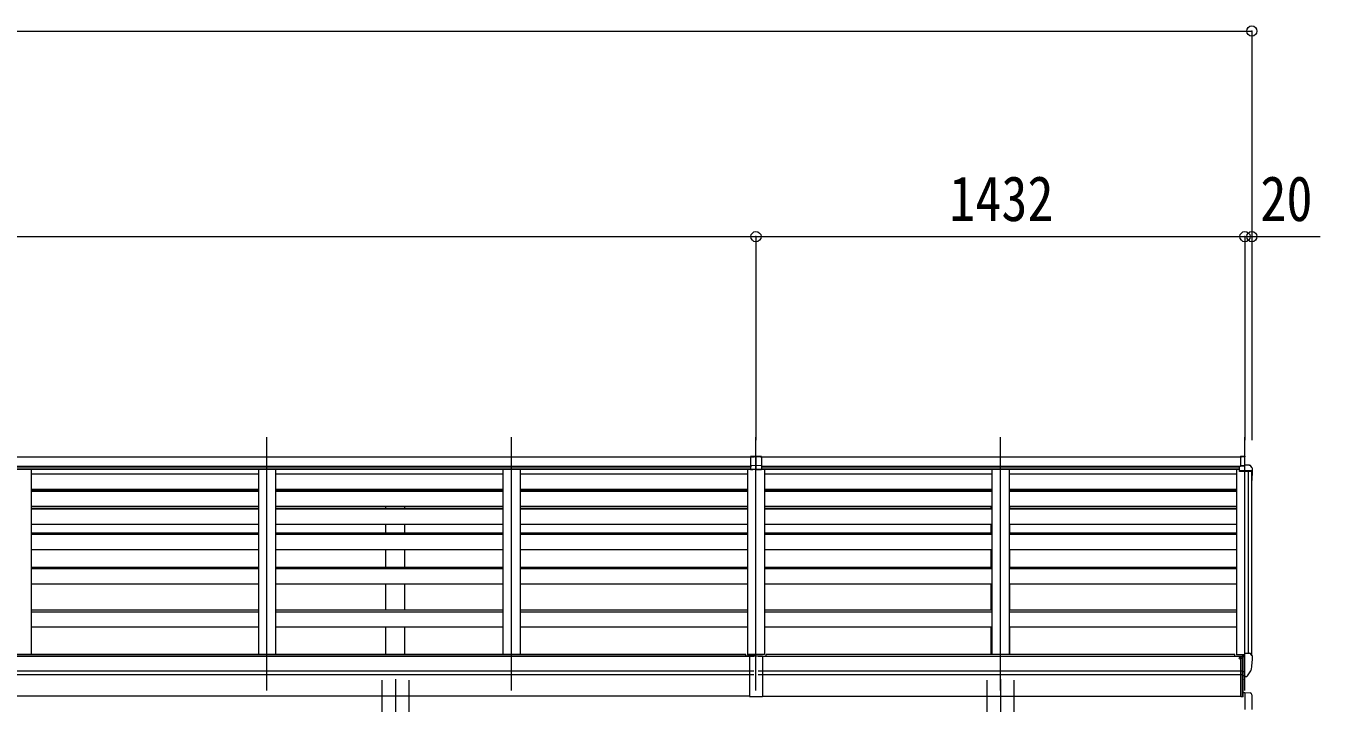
# Model space of a CAD drawing. Units: millimetres at full size. Extents: x -8385 to 8479, y -5853 to 5787.
# Drawn here: x -4263 to -473, y 1093 to 3075 of the extents above; entities that cross this region are included whole.
import ezdxf
from ezdxf.enums import TextEntityAlignment as Align

# ---------------------------------------------------------------- set-up
doc = ezdxf.new("R2010")
doc.units = ezdxf.units.MM
doc.header["$LTSCALE"] = 30
doc.header["$PDMODE"] = 32
doc.header["$PDSIZE"] = 30
for name, color, linetype, lineweight in [('0-1_本体', 4, 'Continuous', 9), ('0-2_部品', 7, 'Continuous', 9), ('0-8_PARTS2', 2, 'Continuous', 9), ('0-A_寸法', 6, 'Continuous', 9)]:
    doc.layers.add(name, color=color, linetype=linetype, lineweight=lineweight)
doc.styles.add('ＭＳ ゴシック', font='')
doc.styles.get('ＭＳ ゴシック').set_extended_font_data('MS Gothic')

msp = doc.modelspace()

# ---------------------------------------------------------------- linework, layer by layer
at = {"layer": '0-1_本体'}
for p, q in [((-7123.78, 1813.56), (-2138.78, 1813.56)), ((-7123.78, 1786.45), (-2138.78, 1786.45)), ((-7120.78, 1784.18), (-2141.78, 1784.18)), ((-2108.78, 1813.56), (-706.78, 1813.56)), ((-2108.78, 1786.45), (-706.78, 1786.45)), ((-2108.78, 1784.18), (-709.78, 1784.18)), ((-7120.78, 1778.54), (-2141.78, 1778.54)), ((-7120.78, 1777.64), (-2141.78, 1777.64)), ((-4248.28, 1777.64), (-4248.28, 1235.13)), ((-3582.28, 1762.19), (-4248.28, 1762.19)), ((-3582.28, 1777.64), (-3582.28, 1235.13)), ((-3532.28, 1777.64), (-3532.28, 1235.13)), ((-2866.28, 1762.19), (-3532.28, 1762.19)), ((-2866.28, 1777.64), (-2866.28, 1235.13)), ((-2816.28, 1777.64), (-2816.28, 1235.13)), ((-2150.28, 1762.19), (-2816.28, 1762.19)), ((-2150.28, 1777.64), (-2150.28, 1233.47)), ((-2108.78, 1778.54), (-709.78, 1778.54)), ((-2108.78, 1777.64), (-709.78, 1777.64)), ((-2100.28, 1777.64), (-2100.28, 1235.21)), ((-1434.28, 1762.19), (-2100.28, 1762.19)), ((-1434.28, 1777.64), (-1434.28, 1235.13)), ((-1384.28, 1777.64), (-1384.28, 1235.13)), ((-718.28, 1762.19), (-1384.28, 1762.19)), ((-718.28, 1777.64), (-718.28, 1233.47)), ((-682.98, 1238.61), (-682.98, 1770.66)), ((-673.28, 1232.06), (-673.28, 1770.03)), ((-3582.28, 1717.66), (-4248.28, 1717.66)), ((-3582.28, 1715.66), (-4248.28, 1715.66)), ((-4248.28, 1712.49), (-3582.28, 1712.49)), ((-2866.28, 1717.66), (-3532.28, 1717.66)), ((-2866.28, 1715.66), (-3532.28, 1715.66)), ((-3532.28, 1712.49), (-2866.28, 1712.49)), ((-3208.78, 1712.49), (-3208.78, 1715.66)), ((-3153.78, 1712.49), (-3153.78, 1715.66)), ((-2150.28, 1717.66), (-2816.28, 1717.66)), ((-2150.28, 1715.66), (-2816.28, 1715.66)), ((-2816.28, 1712.49), (-2150.28, 1712.49)), ((-1434.28, 1717.66), (-2100.28, 1717.66)), ((-1434.28, 1715.66), (-2100.28, 1715.66)), ((-2100.28, 1712.49), (-1434.28, 1712.49)), ((-1436.78, 1712.49), (-1436.78, 1715.66)), ((-718.28, 1717.66), (-1384.28, 1717.66)), ((-718.28, 1715.66), (-1384.28, 1715.66)), ((-1384.28, 1712.49), (-718.28, 1712.49)), ((-1381.78, 1712.49), (-1381.78, 1715.66)), ((-3582.28, 1667.74), (-4248.28, 1667.74)), ((-2866.28, 1667.74), (-3532.28, 1667.74)), ((-3208.78, 1663.45), (-3208.78, 1667.74)), ((-3153.78, 1663.45), (-3153.78, 1667.74)), ((-2150.28, 1667.74), (-2816.28, 1667.74)), ((-1434.28, 1667.74), (-2100.28, 1667.74)), ((-1436.78, 1663.45), (-1436.78, 1667.74)), ((-718.28, 1667.74), (-1384.28, 1667.74)), ((-1381.78, 1663.45), (-1381.78, 1667.74)), ((-4248.28, 1663.45), (-3582.28, 1663.45)), ((-3582.28, 1659.99), (-4248.28, 1659.99)), ((-3532.28, 1663.45), (-2866.28, 1663.45)), ((-2866.28, 1659.99), (-3532.28, 1659.99)), ((-2816.28, 1663.45), (-2150.28, 1663.45)), ((-2150.28, 1659.99), (-2816.28, 1659.99)), ((-2100.28, 1663.45), (-1434.28, 1663.45)), ((-1434.28, 1659.99), (-2100.28, 1659.99)), ((-1384.28, 1663.45), (-718.28, 1663.45)), ((-718.28, 1659.99), (-1384.28, 1659.99)), ((-3582.28, 1615.75), (-4248.28, 1615.75)), ((-2866.28, 1615.75), (-3532.28, 1615.75)), ((-3208.78, 1590.88), (-3208.78, 1615.75)), ((-3153.78, 1590.88), (-3153.78, 1615.75)), ((-2150.28, 1615.75), (-2816.28, 1615.75)), ((-1434.28, 1615.75), (-2100.28, 1615.75)), ((-1436.78, 1590.88), (-1436.78, 1615.75)), ((-718.28, 1615.75), (-1384.28, 1615.75)), ((-1381.78, 1590.88), (-1381.78, 1615.75)), ((-4248.28, 1590.88), (-3582.28, 1590.88)), ((-4248.28, 1586.86), (-3582.28, 1586.86)), ((-3532.28, 1590.88), (-2866.28, 1590.88)), ((-3532.28, 1586.86), (-2866.28, 1586.86)), ((-2816.28, 1590.88), (-2150.28, 1590.88)), ((-2816.28, 1586.86), (-2150.28, 1586.86)), ((-2100.28, 1590.88), (-1434.28, 1590.88)), ((-2100.28, 1586.86), (-1434.28, 1586.86)), ((-1384.28, 1590.88), (-718.28, 1590.88)), ((-1384.28, 1586.86), (-718.28, 1586.86)), ((-4248.28, 1542.42), (-3582.28, 1542.42)), ((-3532.28, 1542.42), (-2866.28, 1542.42)), ((-3208.78, 1490.84), (-3208.78, 1542.42)), ((-3153.78, 1490.84), (-3153.78, 1542.42)), ((-2816.28, 1542.42), (-2150.28, 1542.42)), ((-2100.28, 1542.42), (-1434.28, 1542.42)), ((-1436.78, 1490.84), (-1436.78, 1542.42)), ((-1384.28, 1542.42), (-718.28, 1542.42)), ((-1381.78, 1490.84), (-1381.78, 1542.42)), ((-4248.28, 1490.84), (-3582.28, 1490.84)), ((-3582.28, 1485.06), (-4248.28, 1485.06)), ((-3532.28, 1490.84), (-2866.28, 1490.84)), ((-2866.28, 1485.06), (-3532.28, 1485.06)), ((-2816.28, 1490.84), (-2150.28, 1490.84)), ((-2150.28, 1485.06), (-2816.28, 1485.06)), ((-2100.28, 1490.84), (-1434.28, 1490.84)), ((-1434.28, 1485.06), (-2100.28, 1485.06)), ((-1384.28, 1490.84), (-718.28, 1490.84)), ((-718.28, 1485.06), (-1384.28, 1485.06)), ((-4248.28, 1441.13), (-3582.28, 1441.13)), ((-3532.28, 1441.13), (-2866.28, 1441.13)), ((-3208.78, 1365.75), (-3208.78, 1441.13)), ((-3153.78, 1365.75), (-3153.78, 1441.13)), ((-2816.28, 1441.13), (-2150.28, 1441.13)), ((-2100.28, 1441.13), (-1434.28, 1441.13)), ((-1436.78, 1365.75), (-1436.78, 1441.13)), ((-1384.28, 1441.13), (-718.28, 1441.13)), ((-1381.78, 1365.75), (-1381.78, 1441.13)), ((-4248.28, 1365.75), (-3582.28, 1365.75)), ((-3532.28, 1365.75), (-2866.28, 1365.75)), ((-2816.28, 1365.75), (-2150.28, 1365.75)), ((-2100.28, 1365.75), (-1434.28, 1365.75)), ((-1384.28, 1365.75), (-718.28, 1365.75)), ((-3582.28, 1358.93), (-4248.28, 1358.93)), ((-2866.28, 1358.93), (-3532.28, 1358.93)), ((-2150.28, 1358.93), (-2816.28, 1358.93)), ((-1434.28, 1358.93), (-2100.28, 1358.93)), ((-718.28, 1358.93), (-1384.28, 1358.93)), ((-4248.28, 1315.39), (-3582.28, 1315.39)), ((-3532.28, 1315.39), (-2866.28, 1315.39)), ((-3208.78, 1235.21), (-3208.78, 1315.39)), ((-3153.78, 1235.21), (-3153.78, 1315.39)), ((-2816.28, 1315.39), (-2150.28, 1315.39)), ((-2100.28, 1315.39), (-1434.28, 1315.39)), ((-1436.78, 1235.21), (-1436.78, 1315.39)), ((-1384.28, 1315.39), (-718.28, 1315.39)), ((-1381.78, 1235.21), (-1381.78, 1315.39)), ((-2131.78, 1228.5), (-7130.78, 1228.5)), ((-2155.28, 1235.21), (-7107.28, 1235.21)), ((-2155.28, 1228.5), (-2155.28, 1235.21)), ((-2126.78, 1233.47), (-2150.28, 1233.47)), ((-699.78, 1228.5), (-2118.78, 1228.5)), ((-723.28, 1235.21), (-2095.28, 1235.21)), ((-2095.28, 1228.5), (-2095.28, 1235.21)), ((-723.28, 1228.5), (-723.28, 1235.21)), ((-694.78, 1233.47), (-718.28, 1233.47)), ((-7130.78, 1187.28), (-2131.78, 1187.28)), ((-2131.78, 1175.42), (-7130.78, 1175.51)), ((-2118.78, 1187.28), (-699.78, 1187.28)), ((-699.78, 1175.42), (-2118.78, 1175.44)), ((-3220.78, 1159.68), (-3220.78, -1517.41)), ((-3141.78, 1159.68), (-3141.78, -1517.41)), ((-1448.78, 1159.68), (-1448.78, -1517.41)), ((-1369.78, 1159.68), (-1369.78, -1517.41))]:
    msp.add_line(p, q, dxfattribs=at)
msp.add_circle((-707.25, 1223.77), 3, dxfattribs=at)
at = {"layer": '0-2_部品'}
for p, q in [((-2125.28, 1815.24), (-2141.78, 1814.23)), ((-2141.78, 1814.23), (-2141.78, 1812.76)), ((-2141.78, 1812.76), (-2141.78, 1787.3)), ((-2125.28, 1788.31), (-2141.78, 1787.3)), ((-2125.28, 1788.03), (-2141.78, 1787.12)), ((-2141.78, 1787.3), (-2141.78, 1787.12)), ((-2141.78, 1787.12), (-2141.78, 1777.1)), ((-2108.78, 1814.23), (-2125.28, 1815.24)), ((-2125.28, 1815.24), (-2125.28, 1812.86)), ((-2125.28, 1812.86), (-2125.28, 1788.31)), ((-2125.28, 1788.31), (-2125.28, 1788.03)), ((-2108.78, 1787.3), (-2125.28, 1788.31)), ((-2125.28, 1788.03), (-2125.28, 1777.1)), ((-2108.78, 1787.12), (-2125.28, 1788.03)), ((-2108.78, 1814.23), (-2108.78, 1812.76)), ((-2108.78, 1812.76), (-2108.78, 1787.3)), ((-2108.78, 1787.3), (-2108.78, 1787.12)), ((-2108.78, 1787.12), (-2108.78, 1777.1)), ((-693.28, 1787.07), (-709.78, 1784.58)), ((-709.78, 1770.66), (-709.78, 1784.58)), ((-706.78, 1814.81), (-694.78, 1815.55)), ((-706.78, 1814.81), (-706.78, 1786.32)), ((-706.78, 1787.79), (-693.28, 1788.62)), ((-706.78, 1787.59), (-693.28, 1788.34)), ((-706.78, 1786.32), (-693.28, 1787.07)), ((-694.78, 1815.56), (-693.28, 1815.56)), ((-694.78, 1815.56), (-694.78, 1813.84)), ((-694.78, 1813.84), (-694.78, 1813.83)), ((-693.28, 1815.56), (-693.28, 1813.16)), ((-693.28, 1787.07), (-693.28, 1813.16)), ((-681.28, 1788.72), (-693.28, 1788.72)), ((-681.28, 1788.72), (-678.95, 1788.58)), ((-678.19, 1788.15), (-674.12, 1782.34)), ((-2125.28, 1776.15), (-2134.21, 1776.15)), ((-2125.28, 1776.15), (-2125.28, 1777.1)), ((-2125.28, 1776.15), (-2116.36, 1776.15)), ((-678.7, 1772.16), (-709.78, 1772.16)), ((-678.7, 1770.66), (-709.78, 1770.66)), ((-674.21, 1770.41), (-678.78, 1770.66)), ((-674.12, 1771.9), (-678.7, 1772.16)), ((-672.78, 1768.28), (-672.78, 1768.91)), ((-671.28, 1768.28), (-671.28, 1779.35))]:
    msp.add_line(p, q, dxfattribs=at)
at = {"layer": '0-2_部品', "color": 4}
for p, q in [((-2144.28, 1229.74), (-7130.28, 1229.74)), ((-2155.28, 1235.21), (-7107.28, 1235.21)), ((-2155.28, 1229.74), (-2155.28, 1235.21)), ((-2100.28, 1235.21), (-2150.28, 1235.21)), ((-2144.28, 1231.24), (-2106.28, 1231.24)), ((-2144.28, 1231.24), (-2144.28, 1111.42)), ((-2106.28, 1231.24), (-2106.28, 1111.42)), ((-2106.28, 1229.74), (-700.28, 1229.74)), ((-723.28, 1235.21), (-2095.28, 1235.21)), ((-2095.28, 1229.74), (-2095.28, 1235.21)), ((-723.28, 1229.74), (-723.28, 1235.21)), ((-694.78, 1233.47), (-718.28, 1233.47)), ((-705.28, 1111.24), (-705.28, 1227.87)), ((-700.28, 1228.81), (-705.02, 1228.16)), ((-700.28, 1229.74), (-700.28, 1228.81)), ((-698.28, 1228.54), (-700.28, 1228.81)), ((-700.28, 1110.65), (-700.28, 1226.84)), ((-699.78, 1228.95), (-693.28, 1229.35)), ((-698.28, 1110.77), (-698.28, 1228.54)), ((-694.78, 1237.77), (-693.28, 1237.77)), ((-694.78, 1237.77), (-694.78, 1231.6)), ((-693.28, 1170.18), (-693.28, 1238.68)), ((-678.19, 1238.12), (-674.12, 1232.31)), ((-671.28, 1229.31), (-671.28, 1228.68)), ((-685.66, 1172), (-675.91, 1187.38)), ((-698.28, 1160.15), (-700.28, 1160.03)), ((-698.28, 1173.38), (-694.28, 1173.38)), ((-693.78, 1172.38), (-694.28, 1173.38)), ((-693.28, 1172.38), (-693.78, 1172.38)), ((-691.78, 1170.28), (-693.28, 1170.18)), ((-691.78, 1170.28), (-688.07, 1170.5)), ((-2144.28, 1112.92), (-7125.28, 1112.92)), ((-2144.28, 1111.42), (-2106.28, 1111.42)), ((-2106.28, 1112.92), (-705.28, 1112.92)), ((-698.28, 1130.92), (-700.28, 1130.92)), ((-698.28, 1124.07), (-700.28, 1123.95)), ((-693.28, 1122.92), (-698.28, 1122.92)), ((-693.28, 1123.42), (-677.99, 1122.62)), ((-693.28, 1123.42), (-693.28, 1074.22)), ((-672.78, 1117.13), (-672.78, 1074.22))]:
    msp.add_line(p, q, dxfattribs=at)
at = {"layer": '0-2_部品'}
for points in [[(-2125.28, 1812.86), (-2130.27, 1812.83), (-2141.78, 1812.76)], [(-2108.78, 1812.76), (-2111.87, 1812.78), (-2125.28, 1812.86)], [(-706.78, 1813.65), (-703.17, 1813.71), (-694.78, 1813.83)], [(-2141.78, 1776.45), (-2141.78, 1777.1), (-2125.28, 1777.1)], [(-2125.28, 1777.1), (-2108.78, 1777.1), (-2108.78, 1776.45)]]:
    msp.add_lwpolyline(points, dxfattribs=at)
at = {"layer": '0-2_部品', "color": 4}
for points in [[(-699.78, 1228.75), (-699.78, 1231.6), (-694.78, 1231.6)], [(-693.28, 1238.68), (-681.28, 1238.68), (-678.95, 1238.54)], [(-693.28, 1184.07), (-696.44, 1184.48), (-698.28, 1184.72)], [(-700.28, 1160.61), (-700.28, 1160.67), (-700.28, 1160.76), (-700.28, 1160.88), (-700.28, 1161.03), (-700.28, 1161.17), (-700.28, 1161.31), (-700.28, 1161.44)], [(-698.28, 1161.51), (-698.28, 1161.38), (-698.28, 1161.24), (-698.28, 1161.1), (-698.28, 1160.95), (-698.28, 1160.83), (-698.28, 1160.74), (-698.28, 1160.69)], [(-698.28, 1110.77), (-700.28, 1110.65), (-705, 1110.94)]]:
    msp.add_lwpolyline(points, dxfattribs=at)
at = {"layer": '0-2_部品'}
for centre, radius, start, end in [((-679.01, 1787.58), 1, 35, 86.5), ((-674.28, 1779.35), 3, 0, 87), ((-674.28, 1768.91), 1.5, 0, 87), ((-674.28, 1768.91), 3, 0, 87), ((-873.28, 1768.28), 202, 351.9307, 0), ((-873.28, 1768.28), 200.5, 355.95279, 0)]:
    msp.add_arc(centre, radius, start, end, dxfattribs=at)
at = {"layer": '0-2_部品', "color": 4}
for centre, radius, start, end in [((-704.98, 1227.87), 0.3, 97.91839, 180.03943), ((-679.01, 1237.54), 1, 35, 86.5), ((-863.77, 1228.69), 192.49, 347.8767, 359.9992), ((-674.28, 1229.31), 3, 0, 87), ((-678.51, 1188.88), 3, 330, 348.16652), ((-688.26, 1173.5), 3, 273.5, 330), ((-704.98, 1111.24), 0.3, 180, 266.5), ((-678.28, 1117.13), 5.5, 0, 87)]:
    msp.add_arc(centre, radius, start, end, dxfattribs=at)
at = {"layer": '0-2_部品'}
for centre, major_axis, ratio, start_param, end_param in [((-736.61, 1812.91), (43.33, 0.25), 0.060879, 6.2828271, 6.5467158), ((-2141.62, 1776.65), (-8.19, 0.45), 0.025941, 1.5520311, 2.702711), ((-2108.95, 1776.65), (-8.19, -0.45), 0.025941, 0.4388817, 1.5895615)]:
    msp.add_ellipse(centre, major_axis=major_axis, ratio=ratio, start_param=start_param, end_param=end_param, dxfattribs=at)
at = {"layer": '0-8_PARTS2', "color": 6}
msp.add_line((-7137.28, 2457.76), (-2125.28, 2457.76), dxfattribs=at)
at = {"layer": '0-8_PARTS2'}
for p, q in [((-3557.28, 1129.1), (-3557.28, 1870.58)), ((-2841.28, 1129.1), (-2841.28, 1870.58)), ((-2125.28, 1129.1), (-2125.28, 1870.58)), ((-1409.28, 1129.1), (-1409.28, 1870.58)), ((-693.28, 1129.1), (-693.28, 1870.58)), ((-3181.28, 1162.47), (-3181.28, -1520.21)), ((-1409.28, 1162.47), (-1409.28, -1520.21))]:
    msp.add_line(p, q, dxfattribs=at)
at = {"layer": '0-A_寸法'}
for p, q in [((-7157.28, 3059.6), (-673.28, 3059.6)), ((-673.28, 3059.6), (-673.28, 2457.76)), ((-2125.28, 2457.76), (-2125.28, 1861.67)), ((-2125.28, 2457.76), (-693.28, 2457.76)), ((-693.28, 2457.76), (-693.28, 1861.67)), ((-693.28, 2457.76), (-673.28, 2457.76)), ((-673.28, 2457.76), (-673.28, 1861.67)), ((-673.28, 2457.76), (-473.28, 2457.76))]:
    msp.add_line(p, q, dxfattribs=at)
for p in [(-673.28, 3059.6), (-2125.28, 2457.76), (-693.28, 2457.76), (-673.28, 2457.76)]:
    msp.add_point(p, dxfattribs=at)

# ---------------------------------------------------------------- texts
at = {"layer": '0-A_寸法', "color": 7, "style": 'ＭＳ ゴシック', "width": 0.85}
for s, p in [('1432', (-1559.28, 2463.76)), ('20', (-648.28, 2463.76))]:
    msp.add_text(s, height=132, dxfattribs=at).set_placement(p, align=Align.BOTTOM_LEFT)

doc.saveas('drawing.dxf')
